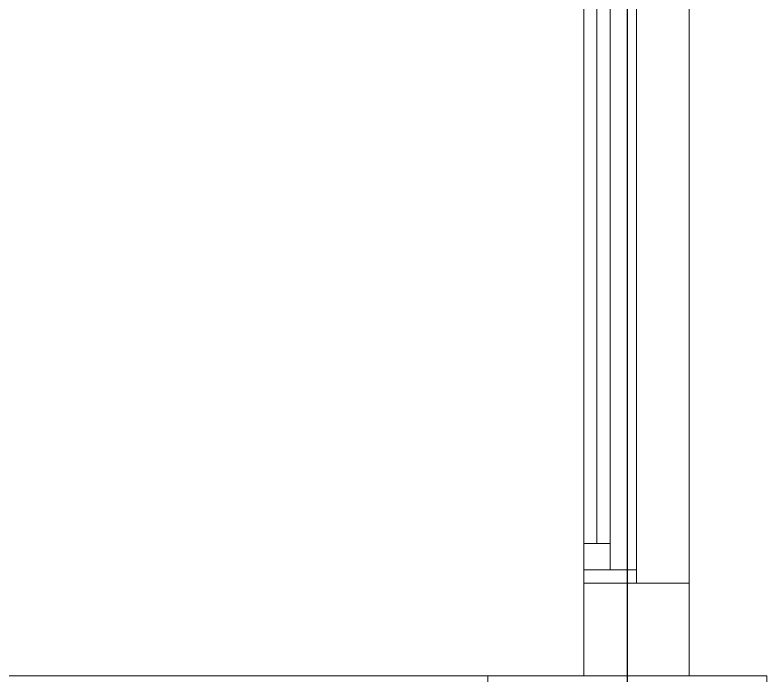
# Model space of a CAD drawing. Header units: metres. Extents: x -18745 to 220762, y -1579758 to -1356048.
# Drawn here: x 113850 to 115278, y -1447773 to -1446518 of the extents above; entities that cross this region are included whole.
import ezdxf

# ---------------------------------------------------------------- set-up
doc = ezdxf.new("R2010")
doc.units = ezdxf.units.M
doc.layers.get('0').update_dxf_attribs({"lineweight": 0})
for name, color, linetype, lineweight in [('A-100 - Copy$0$Aluminum', 8, 'Continuous', 0), ('A-100 - Copy$0$Proj', 8, 'Continuous', 0), ('A-100 - Copy$0$Structure', 8, 'Continuous', 9), ('A-100 - Copy$0$Walls', 8, 'Continuous', 0)]:
    doc.layers.add(name, color=color, linetype=linetype, lineweight=lineweight)
doc.layers.add('A-100 - Copy$0$axes', color=8, linetype='Continuous')

# ---------------------------------------------------------------- blocks, each defined once
blk = doc.blocks.new('A-100 - Copy')
at = {"layer": 'A-100 - Copy$0$Aluminum'}
for p, q in [((114930.3, -1445796.4, 2.4), (114930.3, -1447596.4, 2.4)), ((115030.3, -1445796.4, 2.4), (115030.3, -1447596.4, 2.4)), ((114980.3, -1445821.4, 2.4), (114980.3, -1447571.4, 2.4)), ((114955.3, -1445871.4, 2.4), (114955.3, -1447521.4, 2.4)), ((114980.3, -1447521.4, 2.4), (114930.3, -1447521.4, 2.4)), ((115030.3, -1447571.4, 2.4), (114930.3, -1447571.4, 2.4))]:
    blk.add_line(p, q, dxfattribs=at)
at = {"layer": 'A-100 - Copy$0$axes'}
blk.add_line((115013.3, -1477297.4, 0), (115013.3, -1366771.9, 0), dxfattribs=at)
at = {"layer": 'A-100 - Copy$0$Proj'}
blk.add_line((115130.3, -1445796.4, 2.4), (115130.3, -1447596.4, 2.4), dxfattribs=at)
at = {"layer": 'A-100 - Copy$0$Structure', "elevation": 2.4}
blk.add_lwpolyline([(114748.3, -1448302.7), (115278.3, -1448302.7), (115278.3, -1447772.7), (114748.3, -1447772.7)], close=True, dxfattribs=at)
at = {"layer": 'A-100 - Copy$0$Walls'}
for p, q in [((114930.3, -1447772.7, 2.4), (114930.3, -1447596.4, 1.2)), ((115130.3, -1447596.4, 1.2), (114930.3, -1447596.4, 1.2)), ((115130.3, -1447772.7, 2.4), (115130.3, -1447596.4, 1.2)), ((114750.3, -1447772.7, 2.4), (109430.3, -1447772.7, 2.4))]:
    blk.add_line(p, q, dxfattribs=at)

msp = doc.modelspace()

# ---------------------------------------------------------------- block references
msp.add_blockref('A-100 - Copy', (0, 0))

doc.saveas('drawing.dxf')
